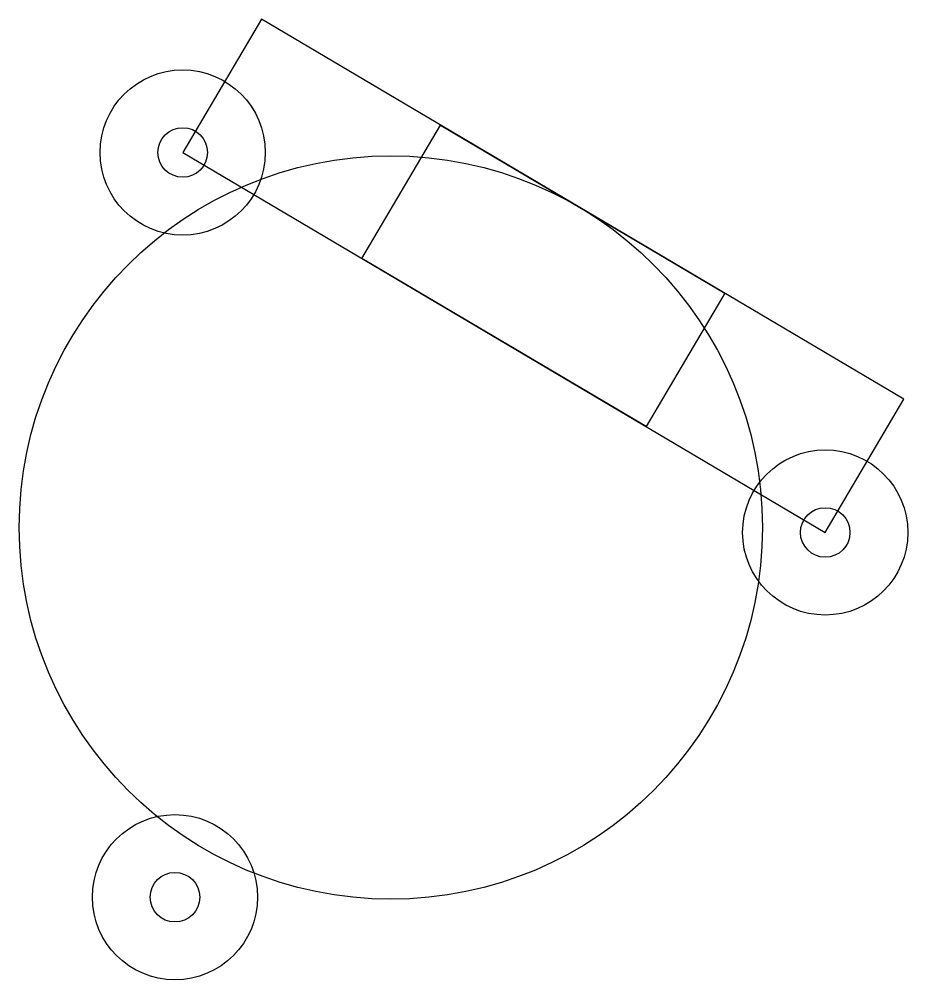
# Model space of a CAD drawing. Header units: millimetres. Extents: x -3.5 to 50.3, y -84.4 to -26.2.
import ezdxf

# ---------------------------------------------------------------- set-up
doc = ezdxf.new("R2010")
doc.units = ezdxf.units.MM
doc.layers.get('0').update_dxf_attribs({"linetype": 'CONTINUOUS'})

msp = doc.modelspace()

# ---------------------------------------------------------------- linework, layer by layer
for points in [[(6.4, -34.3), (45.3, -57.3), (50.07, -49.232), (11.17, -26.232)], [(34.458, -50.89), (17.242, -40.71), (22.012, -32.642), (39.228, -42.821)]]:
    msp.add_lwpolyline(points, close=True)
for centre, radius in [((6.4, -34.3), 5), ((6.4, -34.3), 1.5), ((19, -57), 22.5), ((45.3, -57.3), 5), ((45.3, -57.3), 1.5), ((5.929, -79.377), 5), ((5.929, -79.377), 1.5)]:
    msp.add_circle(centre, radius)

doc.saveas('drawing.dxf')
